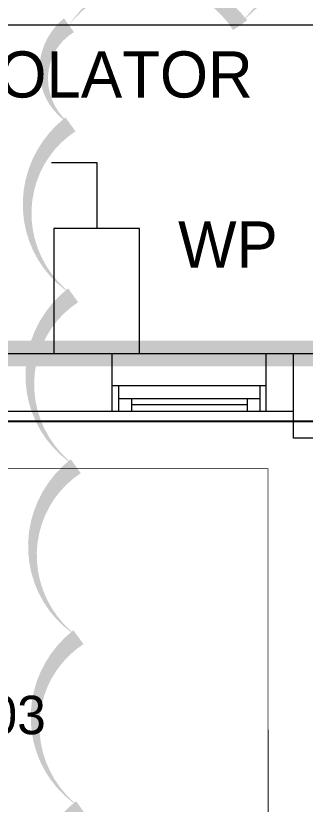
# Model space of a CAD drawing. Header units: metres. Extents: x 75097 to 220695, y -1557923 to -1361206.
# Drawn here: x 194067 to 195193, y -1456731 to -1453656 of the extents above; entities that cross this region are included whole.
import ezdxf
from ezdxf import colors
from ezdxf.entities.mleader import LeaderData, LeaderLine
from ezdxf.math import Vec2, Vec3

# ---------------------------------------------------------------- set-up
doc = ezdxf.new("R2010")
doc.units = ezdxf.units.M
doc.linetypes.add('DASHED2', pattern=[0.375, 0.25, -0.125])
doc.layers.get('0').update_dxf_attribs({"lineweight": 0})
for name, color, linetype, lineweight in [('A-100 - Copy$0$Aluminum', 8, 'Continuous', 0), ('A-100 - Copy$0$Proj', 8, 'Continuous', 0), ('A-100 - Copy$0$Structure', 8, 'Continuous', 9), ('A-100 - Copy$0$Walls', 8, 'Continuous', 0)]:
    doc.layers.add(name, color=color, linetype=linetype, lineweight=lineweight)
doc.layers.add('A-100 - Copy$0$axes', color=8, linetype='Continuous')
for name, color, linetype, lineweight, true_color in [('E-POWR', 7, 'Continuous', 9, 0x4e7e3e), ('E-POWR-IDEN _1-100_', 7, 'Continuous', 9, 0x4e7e3e), ('REV 01', 7, 'Continuous', 0, 0xe41b4d)]:
    doc.layers.add(name, color=color, linetype=linetype, lineweight=lineweight, true_color=true_color)
doc.styles.add('Optima_5', font='', dxfattribs={"height": 3.001645})
doc.styles.get("Standard").update_dxf_attribs({"font": 'GOTHIC.TTF'})
doc.styles.get('Optima_5').set_extended_font_data('Optima')

# ---------------------------------------------------------------- blocks, each defined once
blk = doc.blocks.new('GI-041_dwg__U120-3902841-GI-041')
at = {"layer": 'E-POWR', "flags": 128}
blk.add_lwpolyline([(0.2354, 0.1613), (0.2354, 0.0786), (0.1145, 0.0786)], dxfattribs=at)
blk.add_lwpolyline([(-0.1145, 0), (0.1145, 0), (0.1145, 0.1572), (-0.1145, 0.1572)], close=True, dxfattribs=at)
blk = doc.blocks.new('A-100 - Copy')
at = {"layer": 'A-100 - Copy$0$Aluminum'}
for p, q in [((194441.9, -1455097.7, 0), (195041.9, -1455097.7, 0)), ((194466.9, -1455097.7, 0), (194466.9, -1455197.7, 0)), ((195016.9, -1455097.7, 0), (195016.9, -1455197.7, 0)), ((194466.9, -1455147.7, 0), (195016.9, -1455147.7, 0)), ((194516.9, -1455147.7, 0), (194516.9, -1455197.7, 0)), ((194966.9, -1455172.7, 0), (194516.9, -1455172.7, 0)), ((194966.9, -1455147.7, 0), (194966.9, -1455197.7, 0)), ((194441.9, -1455197.7, 0), (195041.9, -1455197.7, 0))]:
    blk.add_line(p, q, dxfattribs=at)
at = {"layer": 'A-100 - Copy$0$axes'}
blk.add_line((215795, -1455237.7, 2.4), (83877.8, -1455237.7, 2.4), dxfattribs=at)
at = {"layer": 'A-100 - Copy$0$Proj'}
blk.add_line((194441.9, -1454972.7, 0), (195041.9, -1454972.7, 0), dxfattribs=at)
blk.add_lwpolyline([(188053.3, -1469902.7), (188053.3, -1471182.7), (211678.3, -1471182.7), (211678.3, -1453692.7), (188053.3, -1453692.7), (188053.3, -1454972.7)], dxfattribs=at)
at = {"layer": 'A-100 - Copy$0$Structure', "elevation": 0}
blk.add_lwpolyline([(195148.3, -1454972.7), (195478.3, -1454972.7), (195478.3, -1455302.7), (195148.3, -1455302.7)], close=True, dxfattribs=at)
at = {"layer": 'A-100 - Copy$0$Walls'}
for p, q in [((192598.3, -1454972.7, 0), (194573.3, -1454972.7, 0)), ((194441.9, -1455197.7, 0), (194441.9, -1454972.7, 0)), ((195041.9, -1455197.7, 0), (195041.9, -1454972.7, 0)), ((195041.9, -1454972.7, 0), (195148.3, -1454972.7, 0)), ((192598.3, -1455197.7, 0), (194573.3, -1455197.7, 0)), ((195041.9, -1455197.7, 0), (195148.3, -1455197.7, 0))]:
    blk.add_line(p, q, dxfattribs=at)

msp = doc.modelspace()

# ---------------------------------------------------------------- linework, layer by layer
at = {"layer": 'E-POWR', "color": 240, "linetype": 'DASHED2', "ltscale": 500, "true_color": 0xf10e52, "const_width": 100, "elevation": 0}
msp.add_lwpolyline([(159393.3, -1448612.7), (159393.3, -1454972.7), (147820.4, -1454991.2), (147948, -1460991.2), (148420.5, -1460972.7), (148420.5, -1466760.4), (151756.7, -1466760.4), (151498.3, -1475532.7), (159048.3, -1475532.7), (159048.3, -1476893.7), (174041.3, -1476822.7), (174041.3, -1469902.7), (209947.3, -1469902.7), (209947.3, -1454972.7), (173995.3, -1454972.7), (173978.3, -1451323.8), (179573.3, -1451323.8), (179573.3, -1448020.8), (173978.3, -1448045.7)], dxfattribs=at)
at = {"layer": 'E-POWR', "const_width": 3}
msp.add_lwpolyline([(192805.3, -1455424.2), (193230.9, -1455422.3), (195048.1, -1455422.3), (195051.5, -1459781.8), (195053.7, -1460191.6), (195053.7, -1462171.4), (197662.7, -1462171.4), (197662.7, -1462690.6), (197181.2, -1462690.6)], dxfattribs=at)

# ---------------------------------------------------------------- block references
at = {"color": 85, "xscale": 2127.341102341351, "yscale": 2127.341102341351, "zscale": 2127.341102341351, "rotation": 89.99999999978158}
msp.add_blockref('GI-041_dwg__U120-3902841-GI-041', (194548.8, -1454729.1, 0), dxfattribs=at)

# ---------------------------------------------------------------- texts
at = {"layer": 'E-POWR-IDEN _1-100_', "attachment_point": 1, "rotation": 360, "line_spacing_factor": 1.047943, "style": 'Optima_5'}
for s, insert, char_height, width in [('2X20A ISOLATOR\\PFOR OU', (192981.2, -1453794.6, 0), 180.099, 2475.925), ('WP', (194698.6, -1454457.7, 0), 180.1, 3.637978807091713e-12)]:
    msp.add_mtext(s, dxfattribs=dict(at, insert=insert, char_height=char_height, width=width))

# ---------------------------------------------------------------- leaders
at = {"layer": 'E-POWR'}
ml = msp.add_multileader_mtext('Standard', dxfattribs=at)
ml.set_content('LIGHTING IN THIS ZONE IS FED FROM LP-03\\PNORMAL POWER IN THIS ZONE IS FED FROM PP-03\\PUPS POWER SOCKET IN THIS ZONE IS FED FROM UPP-04\\PMECHANICAL EQUIPMENT IN THIS ZONE IS FED FROM MCP-03', color=256)
ml.set_leader_properties()
ml.build(insert=Vec2(0, 0))
ml.multileader.update_dxf_attribs({"text_right_attachment_type": 6, "dogleg_length": 200, "arrow_head_size": 200})
ctx = ml.context
ctx.base_point, ctx.char_height, ctx.arrow_head_size, ctx.landing_gap_size, ctx.plane_origin = Vec3(188554.3, -1449813, 0), 250, 200, 100, Vec3(187550.6, -1453252, 0)
ctx.right_attachment = 6
notes = []
notes.append((ctx, [(0, (1, 1, 0), (188354.3, -1449813, 0), (1, 0), 200, [(0, [(186502.9, -1454972.7, 0)], 0, [])])]))
ctx.mtext.insert, ctx.mtext.width, ctx.mtext.flow_direction = Vec3(188654.3, -1449684.9, 0), 9228.761, 5
ml = msp.add_multileader_mtext('Standard', dxfattribs=at)
ml.set_content('#Y3\\PTO PP-03', color=256)
ml.set_leader_properties()
ml.build(insert=Vec2(0, 0))
ml.multileader.update_dxf_attribs({"text_right_attachment_type": 6, "dogleg_length": 200, "arrow_head_size": 200})
ctx = ml.context
ctx.base_point, ctx.char_height, ctx.arrow_head_size, ctx.landing_gap_size, ctx.plane_origin = Vec3(193291.7, -1456134.3, 2.4), 150, 200, 0.09, Vec3(193930.8, -1457217.9, 2.4)
ctx.right_attachment = 6
notes.append((ctx, [(0, (1, 1, 0), (193091.7, -1456134.3, 2.4), (1, 0), 200, [(0, [(192804.3, -1455424.2, 2.4)], 0, [])])]))
ctx.mtext.insert, ctx.mtext.width, ctx.mtext.flow_direction = Vec3(193291.8, -1456057.4, 2.4), 1379.369, 5
for ctx, leaders in notes:
    for number, flags, end, landing, length, lines in leaders:
        leader = LeaderData()
        leader.index, (leader.has_last_leader_line, leader.has_dogleg_vector, leader.attachment_direction) = number, flags
        leader.last_leader_point, leader.dogleg_vector, leader.dogleg_length = Vec3(end), Vec3(landing), length
        for number, points, colour, breaks in lines:
            line = LeaderLine()
            line.index, line.vertices, line.color, line.breaks = number, Vec3.list(points), colors.encode_raw_color(colour), breaks
            leader.lines.append(line)
        ctx.leaders.append(leader)

# ---------------------------------------------------------------- next in the draw order: block references
msp.add_blockref('A-100 - Copy', (0, 0))

# ---------------------------------------------------------------- next in the draw order: linework, layer by layer
at = {"layer": 'REV 01', "color": 3}
msp.add_lwpolyline([(194444.4, -1464744.8, 0, 66.7, -0.520567), (194434.1, -1464078.2, 0, 66.7, -0.520567), (194423.8, -1463411.6, 0, 66.7, -0.520567), (194413.5, -1462745, 0, 66.7, -0.520567), (194403.2, -1462078.4, 0, 66.7, -0.520567), (194392.9, -1461411.8, 0, 66.7, -0.520567), (194382.6, -1460745.2, 0, 66.7, -0.520567), (194372.2, -1460078.6, 0, 66.7, -0.520567), (194361.9, -1459412, 0, 66.7, -0.520567), (194351.6, -1458745.4, 0, 66.7, -0.520567), (194341.3, -1458078.8, 0, 66.7, -0.520567), (194331, -1457412.2, 0, 66.7, -0.520567), (194320.7, -1456745.6, 0, 66.7, -0.520567), (194310.4, -1456079, 0, 66.7, -0.520567), (194300.1, -1455412.4, 0, 66.7, -0.520567), (194289.8, -1454745.8, 0, 66.7, -0.520567), (194279.5, -1454079.2, 0, 66.7, -0.520567), (194273.5, -1453692.7, 0, 66.7, -0.520567), (194940.2, -1453692.7, 0, 66.7, -0.520567), (195606.9, -1453692.7, 0, 66.7, -0.520567), (196273.5, -1453692.7, 0, 66.7, -0.520567), (196940.2, -1453692.7, 0, 66.7, -0.520567), (197606.9, -1453692.7, 0, 66.7, -0.520567), (198273.6, -1453692.7, 0, 66.7, -0.520567)], format="xyseb", dxfattribs=at)

doc.saveas('drawing.dxf')
